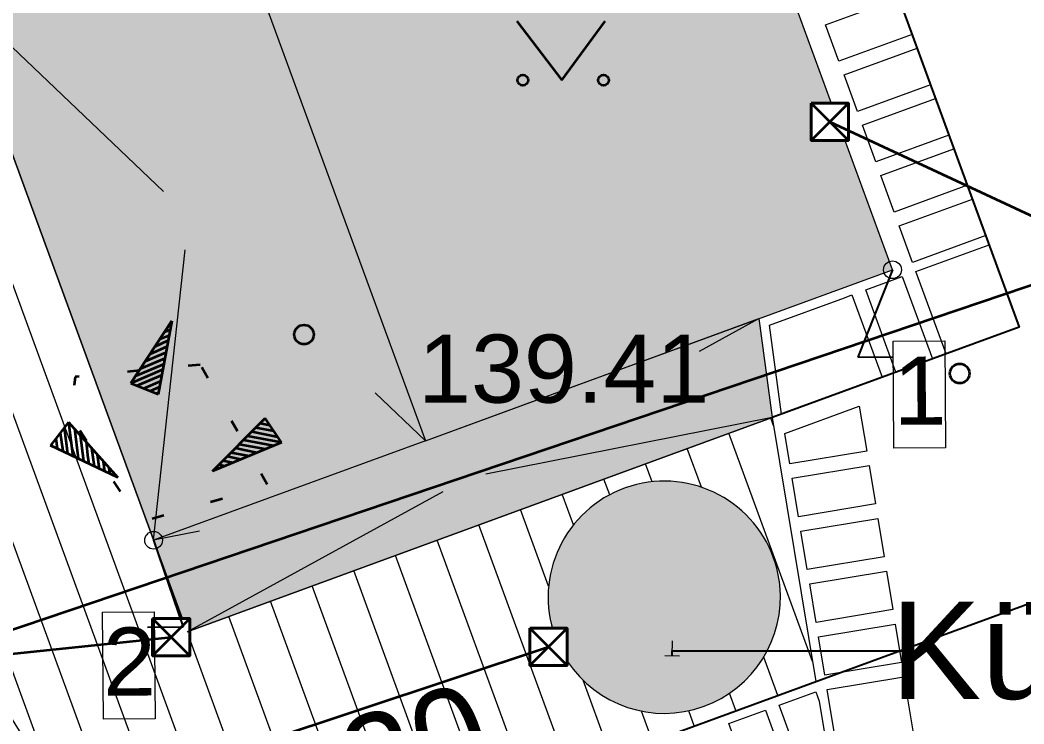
# Model space of a CAD drawing. Header units: millimetres. Extents: x 368386 to 996118, y -334862 to 250838.
# Drawn here: x 776129 to 786441, y -113424 to -106194 of the extents above; entities that cross this region are included whole.
import ezdxf

# ---------------------------------------------------------------- set-up
doc = ezdxf.new("R2010")
doc.units = ezdxf.units.MM
doc.header["$MEASUREMENT"] = 0
doc.set_wipeout_variables(frame=1)
for name, pattern in [('Katkoviiva', [6000, 3000, -3000]), ('KOLVIK', [625, 125, -500]), ('Wipeout_Contour', [1000, 0, -1000])]:
    doc.linetypes.add(name, pattern=pattern)
for name, color, linetype, lineweight in [('_ASENDIPLAAN_Pen_No__1', 7, 'Continuous', 13), ('New_2D Drafting - General_Pen_No__1', 7, 'Continuous', 13), ('New__ASENDIPLAAN_Pen_No__1', 7, 'Continuous', 13), ('New__ASENDIPLAAN_Pen_No__101', 252, 'Continuous', 13), ('New_HALJASTUS#1_Pen_No__7', 7, 'Continuous', 35), ('New_KANAL_ELEMENDID_Pen_No__7', 7, 'Continuous', 35), ('New_korgus-EH2000#1_Pen_No__1', 7, 'Continuous', 13), ('New_korgus-EH2000#1_Pen_No__7', 7, 'Continuous', 35), ('New_Sade_rek_Pen_No__84', 114, 'Continuous', 35)]:
    doc.layers.add(name, color=color, linetype=linetype, lineweight=lineweight)
doc.layers.add('_uusvertikaal', color=5, linetype='Continuous')
doc.layers.add('New_KANAL_ELEMENDID', color=7, linetype='Continuous')
doc.layers.add('New_2D Drafting - General_Pen_No__105', color=7, linetype='Continuous', lineweight=13, true_color=0xcae6ff)
doc.layers.add('New_RELJEEF_Pen_No__34', color=7, linetype='Continuous', lineweight=35, true_color=0xbd8b17)
doc.styles.add('GENERATED_STYLE_1', font='arial.ttf')
doc.linetypes.add('Sade1', pattern='A,0,[5,TRN_EP_AS-4-01_V01_Asendiplaan1.Shx,S=13.49206349206349,R=0,X=0,Y=0],-2600,0', length=2600)
doc.dimstyles.new('GENERATED_STYLE__2', dxfattribs={"dimtxt": 0.18, "dimasz": 152, "dimexe": 0.18, "dimexo": 0.0625, "dimgap": 0, "dimtad": 0, "dimtih": 1, "dimtoh": 1, "dimdec": 4, "dimzin": 0, "dimdsep": 46, "dimcen": 0.09, "dimadec": 0, "dimazin": 0, "dimtfac": 1, "dimtdec": 4, "dimtmove": 0, "dimatfit": 3, "dimldrblk": 'ARROWHEAD_0', "dimfxl": 1, "dimtolj": 1, "dimtzin": 0, "dimarcsym": 0})
doc.dimstyles.new('GENERATED_STYLE__3', dxfattribs={"dimtxt": 0.18, "dimasz": 364.8, "dimexe": 0.18, "dimexo": 0.0625, "dimgap": 0, "dimtad": 0, "dimtih": 1, "dimtoh": 1, "dimdec": 4, "dimzin": 0, "dimdsep": 46, "dimcen": 0.09, "dimadec": 0, "dimazin": 0, "dimtfac": 1, "dimtdec": 4, "dimtmove": 0, "dimatfit": 3, "dimldrblk": 'ARROWHEAD_1', "dimfxl": 1, "dimtolj": 1, "dimtzin": 0, "dimarcsym": 0})

# ---------------------------------------------------------------- blocks, each defined once
blk = doc.blocks.new('ARROWHEAD_0')
at = {"color": 0, "linetype": 'Continuous', "lineweight": 0}
for p, q in [((0, 0), (-1, 0)), ((0, -0.5), (0, 0.5))]:
    blk.add_line(p, q, dxfattribs=at)
blk = doc.blocks.new('ARROWHEAD_1')
at = {"color": 0, "linetype": 'Continuous', "lineweight": 0}
blk.add_line((0, 0), (-1, 0), dxfattribs=at)
blk.add_circle((0, 0), 0.25, dxfattribs=at)

msp = doc.modelspace()

# ---------------------------------------------------------------- hatches: boundary and pattern name
at = {"layer": 'New_2D Drafting - General_Pen_No__105', "linetype": 'Continuous', "lineweight": 13, "true_color": 0xcae6ff}
msp.add_hatch(color=254, dxfattribs=at).paths.add_polyline_path([(783869.7476740469, -111721.1899866295, 0.9999999999999997), (781623.1830728371, -112523.2600048446, 0.0599555899640497), (781750.4009111881, -112778.3101978391, 0.7851663409812334), (783932.82217312, -111999.1406781342, 0.05995558996405283)])
at = {"layer": 'New__ASENDIPLAAN_Pen_No__101', "linetype": 'Continuous', "lineweight": 13}
for points in [[(762239.0754608883, -81717.8073883311), (759611.2902526327, -87345.1423710473), (771498.7633813295, -92895.52809366302), (772187.9367185284, -93217.31034374949), (772005.8375157724, -93611.02457804781), (776372.9910122907, -105539.1490006911), (778222.9025688719, -104861.8549487247), (780292.6031712887, -110514.8841639626), (781662.7510877745, -110013.2423255468), (785091.104721607, -108758.0452778976), (783999.186293351, -105775.6589518863), (783017.96607535, -103095.6256405611), (783130.6510432892, -103054.3691497121), (779943.5871292617, -94349.4553874816), (783838.9499405967, -92923.27580814679), (784244.6823102512, -92054.40906088245), (779597.3865885144, -89879.39129515957), (777888.9866799245, -89086.5065368821), (777960.7616976176, -88927.05737923353), (777182.1131716396, -88562.8314138184), (774880.2353886385, -87486.08930257098), (774828.5836810434, -87596.69704159074), (770479.4059251536, -85565.77290522489)], [(783718.6851109391, -109260.5188344312), (783855.683524185, -110275.2764226526), (777844.2656786232, -112476.191129196), (770992.4465544535, -93762.71221928744), (760952.1495277428, -89074.22774211716), (761375.0248924212, -88168.64854912083), (772187.9367185284, -93217.31034374949), (772005.8375157723, -93611.02457804765), (776372.9910122914, -105539.149000691), (778222.9025688719, -104861.8549487247), (780292.6031712887, -110514.8841639626)]]:
    msp.add_hatch(color=252, dxfattribs=at).paths.add_polyline_path(points)
h = msp.add_hatch(dxfattribs=at)
h.set_pattern_fill('PLANK_FLOOR_0001', color=252, style=0, pattern_type=2)
h.set_pattern_definition([(110.1098773622387, (774188.1907812111, -102490.8311472864), (428.1999571678416, 156.7826415182308), [])])
h.paths.add_polyline_path([(784303.7183656937, -112986.5140845607), (777374.6996792578, -115523.3830097773), (771531.1257003155, -106061.1537153328), (769929.1617953255, -93266.1936327635), (770992.4465544535, -93762.71221928744), (777844.2656786232, -112476.191129196), (783855.6835249587, -110275.2764273341)])
h.paths.add_polyline_path([(781623.1830728371, -112523.2600048446, 0.05995558996404948), (781750.4009111881, -112778.3101978391, 0.7851663409812424), (783932.82217312, -111999.1406781342, 0.05995558996405274), (783869.7476740469, -111721.1899866295, 0.9999999999999997)], flags=0)

# ---------------------------------------------------------------- linework, layer by layer
at = {"layer": '_ASENDIPLAAN_Pen_No__1', "color": 7, "linetype": 'Continuous', "lineweight": 13, "flags": 128}
msp.add_lwpolyline([(785097.0120469853, -109491.9167588605), (785628.1958382266, -109487.6409754679), (785637.0501221786, -110587.6153396036), (785105.8663309374, -110591.8911229961)], close=True, dxfattribs=at)
at = {"layer": 'New_2D Drafting - General_Pen_No__1', "color": 7, "linetype": 'Continuous', "lineweight": 13, "flags": 128}
msp.add_lwpolyline([(783869.7476740469, -111721.1899866295, 0.9999999999999997), (781623.1830728371, -112523.2600048446, 0.0599555899640497), (781750.4009111881, -112778.3101978391, 0.7851663409812334), (783932.82217312, -111999.1406781342, 0.05995558996405283)], format="xyb", close=True, dxfattribs=at)
at = {"layer": 'New__ASENDIPLAAN_Pen_No__1', "color": 7, "linetype": 'Katkoviiva', "lineweight": 13}
for p, q in [((777500.4631429479, -111537.2081549025), (778222.9025688719, -104861.8549487247)), ((775430.6458830787, -105884.1865356811), (780292.6031712887, -110514.8841639626)), ((783855.683524185, -110275.2764226526), (777500.4631429479, -111537.2081549025)), ((780292.6031712887, -110514.8841639626), (777500.4631429479, -111537.2081549025))]:
    msp.add_line(p, q, dxfattribs=at)
at = {"layer": 'New__ASENDIPLAAN_Pen_No__1', "color": 7, "linetype": 'Continuous', "lineweight": 13, "flags": 128}
for points in [[(762239.0754608883, -81717.8073883311), (759611.2902526327, -87345.1423710473), (771498.7633813295, -92895.52809366302), (772187.9367185284, -93217.31034374949), (772005.8375157724, -93611.02457804781), (776372.9910122907, -105539.1490006911), (778222.9025688719, -104861.8549487247), (780292.6031712887, -110514.8841639626), (781662.7510877745, -110013.2423255468), (785091.104721607, -108758.0452778976), (783999.186293351, -105775.6589518863), (783017.96607535, -103095.6256405611), (783130.6510432892, -103054.3691497121), (779943.5871292617, -94349.4553874816), (783838.9499405967, -92923.27580814679), (784244.6823102512, -92054.40906088245), (779597.3865885144, -89879.39129515957), (777888.9866799245, -89086.5065368821), (777960.7616976176, -88927.05737923353), (777182.1131716396, -88562.8314138184), (774880.2353886385, -87486.08930257098), (774828.5836810434, -87596.69704159074), (770479.4059251536, -85565.77290522489)], [(783718.6851109391, -109260.5188344312), (783855.683524185, -110275.2764226526), (777844.2656786232, -112476.191129196), (770992.4465544535, -93762.71221928744), (760952.1495277428, -89074.22774211716), (761375.0248924212, -88168.64854912083), (772187.9367185284, -93217.31034374949), (772005.8375157723, -93611.02457804765), (776372.9910122914, -105539.149000691), (778222.9025688719, -104861.8549487247), (780292.6031712887, -110514.8841639626)], [(784303.7183656937, -112986.5140845607), (777374.6996792578, -115523.3830097773), (771531.1257003155, -106061.1537153328), (769929.1617953255, -93266.1936327635), (770992.4465544535, -93762.71221928744), (777844.2656786232, -112476.191129196), (783855.6835249587, -110275.2764273341)], [(784403.8032026319, -106240.9007405159), (785155.0363220556, -105965.8574706816), (785292.5579569726, -106341.4740303932), (784541.324837549, -106616.5173002274)], [(784592.8954506429, -106757.3735101192), (785344.1285700664, -106482.3302402851), (785481.6502049835, -106857.9467999965), (784730.41708556, -107132.9900698306)], [(784781.9876986538, -107273.8462797225), (785533.2208180773, -106998.8030098881), (785670.7424529942, -107374.4195695997), (784919.5093335708, -107649.462839434)], [(784971.0799466645, -107790.3190493258), (785722.3130660884, -107515.2757794915), (785859.8347010053, -107890.892339203), (785108.6015815819, -108165.9356090373)], [(785160.1721946754, -108306.7918189291), (785911.4053140993, -108031.7485490948), (786048.926949016, -108407.3651088063), (785297.6938295926, -108682.4083786405)], [(785641.4979159733, -109621.4497754286), (785332.074238322, -108776.3125185684), (786083.3073577451, -108501.2692487343), (786392.7310353968, -109346.4065055947)], [(785125.0251463699, -109810.5420234394), (784815.6014687188, -108965.4047665792), (785191.2180284302, -108827.8831316621), (785500.6417060816, -109673.0203885226)], [(784597.7747699164, -109045.1560048667), (784674.7452622821, -109016.9753804049), (784984.1689357262, -109862.1126368086), (784721.0733506901, -109958.4378344538), (783951.8379572624, -110240.0721361216), (783828.5393764888, -109326.7903065345)], [(783985.0257156147, -110440.9045090151), (784749.6159847067, -110160.9708851541), (784825.7604112098, -110621.7512034509), (784036.4648293854, -110752.1831186883)], [(784060.9208134924, -110900.1760402803), (784850.2163953169, -110769.7441250429), (784915.4323529357, -111164.3919159546), (784126.1367711112, -111294.8238311921)], [(784150.5927552183, -111442.816752784), (784939.8883370425, -111312.3848375467), (785005.1042946612, -111707.0326284586), (784215.8087128368, -111837.4645436959)], [(784240.2646969439, -111985.4574652876), (785029.5602787681, -111855.0255500505), (785094.776236387, -112249.6733409622), (784305.4806545626, -112380.1052561997)], [(784329.9366386696, -112528.0981777916), (785119.2322204941, -112397.6662625541), (785184.4481781126, -112792.314053466), (784395.1525962882, -112922.7459687033)], [(785208.9041686694, -112940.3069764242), (785313.8079747029, -113575.1218569899), (784549.2177126445, -113855.0554857383), (784419.6085797481, -113070.73889335)], [(783926.2458509427, -113231.2068066709), (784301.8624097389, -113093.685168241), (784337.5249507676, -113191.0912297201), (784453.0632753778, -113890.2597698153), (784201.2891278022, -113982.4399242634)], [(783785.3896417238, -113282.777416588), (784060.4329115575, -114034.0105360117), (783684.8163518461, -114171.5321709286), (783409.7730820122, -113420.2990515049)]]:
    msp.add_lwpolyline(points, close=True, dxfattribs=at)
msp.add_lwpolyline([(781623.1830728371, -112523.2600048446, 0.05995558996404948), (781750.4009111881, -112778.3101978391, 0.7851663409812424), (783932.82217312, -111999.1406781342, 0.05995558996405274), (783869.7476740469, -111721.1899866295, 0.9999999999999997)], format="xyb", close=True, dxfattribs=at)
at = {"layer": 'New_HALJASTUS#1_Pen_No__7', "color": 7, "linetype": 'Continuous', "lineweight": 35}
for p, q in [((781231.340897091, -106203.9983547414), (781694.7456767627, -106810.7046396593)), ((781694.7456767627, -106810.7046396593), (782140.3271956912, -106203.9983547414))]:
    msp.add_line(p, q, dxfattribs=at)
for centre in [(781293.7223098085, -106810.7046396593), (782122.503934948, -106810.7046396593)]:
    msp.add_circle(centre, 55.00591521184057, dxfattribs=at)
at = {"layer": 'New_korgus-EH2000#1_Pen_No__7', "color": 7, "linetype": 'Continuous', "lineweight": 35}
for centre in [(779045.6257091679, -109424.0518282289), (785781.6257092014, -109824.0518286015)]:
    msp.add_circle(centre, 99.99999997671694, dxfattribs=at)
at = {"layer": 'New_RELJEEF_Pen_No__34', "color": 42, "linetype": 'Continuous', "lineweight": 35, "true_color": 0xbd8b17}
for p, q in [((777267.5921407605, -109921.6056564013), (777687.592140686, -109281.6056558053)), ((777687.592140686, -109281.6056558053), (777547.5921407884, -110036.6056556935)), ((777662.5921407791, -109321.6056558425), (777682.5921407978, -109311.605656066)), ((777612.5921407326, -109396.6056560288), (777672.5921407884, -109371.6056556563)), ((777517.5921407605, -109546.6056564013), (777647.5921407652, -109486.6056558798)), ((777562.592140686, -109471.605656215), (777662.5921407791, -109431.6056561778)), ((777467.5921407139, -109621.6056556563), (777637.5921407558, -109546.6056564013)), ((777542.5921407838, -109641.6056561405), (777627.5921407465, -109606.6056559915)), ((777367.5921407372, -109771.6056560288), (777617.5921407372, -109666.6056555817)), ((777417.5921407838, -109696.6056558425), (777542.5921407838, -109641.6056561405)), ((777267.5921407605, -109921.6056564013), (777592.5921407139, -109781.6056558053)), ((777317.5921406907, -109846.605656215), (777602.5921407233, -109726.6056561033)), ((777267.5921407605, -109921.6056564013), (777547.5921407884, -110036.6056556935)), ((777267.5921407605, -109921.6056564013), (777267.642140792, -109921.6056564013)), ((777332.5921407046, -109946.6056558425), (777582.5921407046, -109841.6056563268)), ((777397.5921407652, -109976.6056561033), (777572.5921406953, -109901.605655917)), ((777467.5921407139, -110001.6056555445), (777562.592140686, -109961.6056564386)), ((777532.5921407745, -110026.605655917), (777547.5921407884, -110021.6056560288)), ((776626.1439448532, -110322.4365939508), (776441.1439447973, -110562.4365941743)), ((776626.1439448532, -110322.4365939508), (777131.1439448579, -110892.4365942488)), ((776626.1439448532, -110322.4365939508), (776626.1939448847, -110322.4365939508)), ((776626.1439448532, -110322.4365939508), (776671.1439447787, -110672.4365935783)), ((778105.4797637586, -110827.436593839), (778645.4797637959, -110282.4365939135)), ((778695.4797638424, -110357.4365940998), (778595.4797638657, -110337.4365936155)), ((778655.4797638052, -110297.4365935783), (778635.4797637865, -110297.4365935783)), ((778815.4797638378, -110532.4365939135), (778645.4797637959, -110282.4365939135)), ((776541.1439448905, -110432.4365942861), (776566.1439447973, -110617.4365938763)), ((776581.1439448113, -110377.4365936528), (776616.1439448439, -110647.436594137)), ((776686.1439447927, -110387.4365943606), (776726.1439448299, -110697.4365939508)), ((778775.4797638005, -110477.4365942116), (778510.4797637865, -110422.4365935783)), ((778735.4797637633, -110417.43659369), (778550.4797638238, -110382.436593541)), ((776451.1439448067, -110547.4365935783), (776456.1439448113, -110567.4365940625)), ((776496.1439448486, -110492.4365938763), (776511.1439448625, -110592.4365935037)), ((776746.1439448486, -110457.4365937273), (776781.1439448812, -110722.4365943233)), ((776806.143944788, -110522.436594137), (776821.143944802, -110662.4365938018)), ((778815.4797638378, -110532.4365939135), (778105.4797637586, -110827.436593839)), ((778730.4797637586, -110567.4365940625), (778425.4797638238, -110507.436593541)), ((778815.4797638378, -110532.4365939135), (778465.479763861, -110467.4365935037)), ((778815.4797638378, -110532.4365939135), (778815.5297638692, -110532.4365939135)), ((777131.1439448579, -110892.4365942488), (776441.1439447973, -110562.4365941743)), ((776861.1439448392, -110592.4365935037), (776891.1439448672, -110777.4365940253)), ((778480.4797637586, -110672.4365935783), (778295.4797638191, -110637.4365943606)), ((778430.4797638285, -110612.436593988), (778340.479763861, -110592.4365935037)), ((778645.4797637959, -110602.4365942116), (778380.4797637819, -110552.4365943978)), ((778565.4797638378, -110637.4365943606), (778430.4797638285, -110612.436593988)), ((776821.143944802, -110662.4365938018), (776836.143944816, -110752.4365936528)), ((776921.1439447787, -110657.4365939135), (776941.1439447973, -110802.4365943978)), ((776981.1439448346, -110727.4365942116), (776996.1439448486, -110827.436593839)), ((778315.4797638378, -110742.4365938763), (778210.4797638564, -110722.4365943233)), ((778395.4797637959, -110707.4365937273), (778255.4797637819, -110677.4365943978)), ((777041.1439448905, -110792.43659369), (777051.1439447834, -110857.4365940998)), ((778145.4797637959, -110812.4365941743), (778130.4797637819, -110807.4365942861)), ((778230.4797637586, -110777.4365940253), (778170.4797638191, -110762.4365943606)), ((777101.1439448299, -110862.436593988), (777106.1439448346, -110882.436593541))]:
    msp.add_line(p, q, dxfattribs=at)
at = {"layer": 'New_RELJEEF_Pen_No__34', "color": 42, "linetype": 'KOLVIK', "lineweight": 35, "true_color": 0xbd8b17, "flags": 128}
msp.add_lwpolyline([(777979.6257091763, -109734.0518278191), (776694.6257092601, -109859.0518278191), (776646.6257091921, -110266.0518284077), (777364.6257091856, -111348.0518278787), (778674.6257092415, -110975.0518282066)], close=True, dxfattribs=at)

# ---------------------------------------------------------------- texts
at = {"layer": '_ASENDIPLAAN_Pen_No__1', "color": 7, "linetype": 'Continuous', "lineweight": 13, "insert": (785098.2999311249, -109651.9115755091), "char_height": 700.0000000000002, "attachment_point": 1, "rotation": 0.4611945158958525, "style": 'GENERATED_STYLE_1'}
msp.add_mtext('\\A1;1', dxfattribs=at)
at = {"layer": '_uusvertikaal', "color": 5}
msp.add_text('+139.20', height=999.9999999999997, rotation=18.93834516777515, dxfattribs=at).set_placement((776452.9206023503, -115492.3795301759))
at = {"layer": 'New__ASENDIPLAAN_Pen_No__1', "color": 7, "linetype": 'Continuous', "lineweight": 13, "insert": (793222.7310844291, -112673.7067598997), "char_height": 1000, "attachment_point": 6, "style": 'GENERATED_STYLE_1'}
msp.add_mtext('\\A1;Kümblustünn', dxfattribs=at)
at = {"layer": 'New_korgus-EH2000#1_Pen_No__1', "color": 7, "linetype": 'Continuous', "lineweight": 13, "insert": (779945.6257091912, -109424.0518280799), "char_height": 700.0000000000001, "attachment_point": 1, "style": 'GENERATED_STYLE_1'}
msp.add_mtext('\\A1; 139.41 ', dxfattribs=at)

# ---------------------------------------------------------------- leaders
at = {"layer": '_ASENDIPLAAN_Pen_No__1', "color": 7, "linetype": 'Continuous', "lineweight": 13, "annotation_type": 0, "has_hookline": 1, "hookline_direction": 0, "text_width": 257.8444747612552, "horizontal_direction": (0.9999676040542188, 0.008049275872096, 0)}
msp.add_leader([(785091.104721607, -108758.0452778976), (784733.511749166, -109654.8479513473), (785098.2999311249, -109651.9115755091)], dimstyle='GENERATED_STYLE__3', dxfattribs=at)
at = {"layer": 'New__ASENDIPLAAN_Pen_No__1', "color": 7, "linetype": 'Continuous', "lineweight": 13, "annotation_type": 0, "has_hookline": 1, "hookline_direction": 0, "text_width": 7955.661664392907}
msp.add_leader([(782827.0928259215, -112723.1699745158), (782828.0252914833, -112673.7067598997), (785274.7310844291, -112673.7067598997)], dimstyle='GENERATED_STYLE__2', dxfattribs=at)

# ---------------------------------------------------------------- next in the draw order: wipeouts: each hides what was drawn before it
at = {"color": 254, "linetype": 'Wipeout_Contour', "lineweight": 0, "ltscale": 3166969.521985603}
msp.add_wipeout([(784254.2565973086, -107048.46203002431), (784254.2565973086, -107431.9170811335), (784637.7116491162, -107431.9170811335), (784637.7116491162, -107048.46203002431)], dxfattribs=at).dxf.layer = 'New_KANAL_ELEMENDID'
at = {"color": 254, "linetype": 'Wipeout_Contour', "lineweight": 0, "ltscale": 3143122.51609233}
msp.add_wipeout([(777489.3708661507, -112339.4652060355), (777489.3708661507, -112722.9202571447), (777872.8259179584, -112722.9202571447), (777872.8259179584, -112339.4652060355)], dxfattribs=at).dxf.layer = 'New_KANAL_ELEMENDID'
at = {"color": 254, "linetype": 'Wipeout_Contour', "lineweight": 0, "ltscale": 3158528.31952948}
msp.add_wipeout([(781366.3725868642, -112439.1781515563), (781366.3725868642, -112822.6332026655), (781749.8276386718, -112822.6332026655), (781749.8276386718, -112439.1781515563)], dxfattribs=at).dxf.layer = 'New_KANAL_ELEMENDID'

# ---------------------------------------------------------------- next in the draw order: linework, layer by layer
at = {"layer": '_ASENDIPLAAN_Pen_No__1', "color": 7, "linetype": 'Continuous', "lineweight": 13, "flags": 128}
msp.add_lwpolyline([(776975.1866770849, -112275.3554192578), (777506.3704683261, -112271.0796358654), (777515.224752278, -113371.0540000011), (776984.0409610368, -113375.3297833935)], close=True, dxfattribs=at)
at = {"layer": '_uusvertikaal', "color": 5}
msp.add_lwpolyline([(780077.5551931596, -82365.17900457258), (761303.7832302822, -80175.18294870653), (757406.1345846686, -88522.80027073984), (769108.3781441144, -93955.02042694786), (772052.7513949818, -117471.8673776865), (787306.4388784906, -111887.1508921787)], dxfattribs=at)
at = {"layer": '_uusvertikaal'}
msp.add_lwpolyline([(770479.4059251536, -85565.77290522489), (777827.5166796622, -87180.70467354919), (785789.2048881226, -90904.91845847658), (782290.5391696056, -98141.97895276675), (786392.7310353965, -109346.4065055947), (783855.6835248236, -110275.2764273835)], dxfattribs=at)
at = {"layer": 'New__ASENDIPLAAN_Pen_No__1', "color": 7, "linetype": 'Katkoviiva', "lineweight": 13}
msp.add_line((777844.2656786232, -112476.191129196), (783718.6851109391, -109260.5188344312), dxfattribs=at)
at = {"layer": 'New_KANAL_ELEMENDID_Pen_No__7', "color": 7, "linetype": 'Continuous', "lineweight": 35}
for p, q in [((784254.2565973086, -107048.4620300243), (784637.7116491162, -107048.4620300243)), ((784254.2565973086, -107431.9170811335), (784254.2565973086, -107048.4620300243)), ((784254.2565973086, -107048.4620300243), (784637.7116491162, -107431.9170811335)), ((784637.7116491162, -107048.4620300243), (784254.2565973086, -107431.9170811335)), ((784637.7116491162, -107048.4620300243), (784637.7116491162, -107431.9170811335)), ((784445.9841232124, -107240.1895555789), (784446.0341232439, -107240.1895555789)), ((784637.7116491162, -107431.9170811335), (784254.2565973086, -107431.9170811335)), ((777489.3708661507, -112339.4652060355), (777872.8259179584, -112339.4652060355)), ((777489.3708661507, -112722.9202571447), (777489.3708661507, -112339.4652060355)), ((777489.3708661507, -112339.4652060355), (777872.8259179584, -112722.9202571447)), ((777872.8259179584, -112339.4652060355), (777489.3708661507, -112722.9202571447)), ((777872.8259179584, -112339.4652060355), (777872.8259179584, -112722.9202571447)), ((781366.3725868642, -112439.1781515563), (781749.8276386718, -112439.1781515563)), ((781366.3725868642, -112822.6332026655), (781366.3725868642, -112439.1781515563)), ((781366.3725868642, -112439.1781515563), (781749.8276386718, -112822.6332026655)), ((781749.8276386718, -112439.1781515563), (781366.3725868642, -112822.6332026655)), ((781749.8276386718, -112439.1781515563), (781749.8276386718, -112822.6332026655)), ((777681.0983920546, -112531.1927315901), (777681.148392086, -112531.1927315901)), ((781558.100112768, -112630.9056771109), (781558.1501127995, -112630.9056771109)), ((777872.8259179584, -112722.9202571447), (777489.3708661507, -112722.9202571447)), ((781749.8276386718, -112822.6332026655), (781366.3725868642, -112822.6332026655))]:
    msp.add_line(p, q, dxfattribs=at)
at = {"layer": 'New_KANAL_ELEMENDID_Pen_No__7', "color": 7, "linetype": 'Continuous', "lineweight": 35, "flags": 128}
for points in [[(784254.2565973086, -107048.4620300243), (784254.2565973086, -107431.9170811335), (784637.7116491162, -107431.9170811335), (784637.7116491162, -107048.4620300243)], [(777489.3708661507, -112339.4652060355), (777489.3708661507, -112722.9202571447), (777872.8259179584, -112722.9202571447), (777872.8259179584, -112339.4652060355)], [(781366.3725868642, -112439.1781515563), (781366.3725868642, -112822.6332026655), (781749.8276386718, -112822.6332026655), (781749.8276386718, -112439.1781515563)]]:
    msp.add_lwpolyline(points, close=True, dxfattribs=at)
at = {"layer": 'New_Sade_rek_Pen_No__84', "color": 114, "linetype": 'Sade1', "lineweight": 35}
for points in [[(784445.9841232124, -107240.1895555789), (787402.7436832507, -108616.5926135267)], [(774985.8228910557, -112813.266658702), (787402.7436832507, -108616.5926135267)], [(774985.8228910557, -112813.266658702), (777681.0983920546, -112531.1927315901)], [(775676.1041459936, -114582.8314679796), (781558.100112768, -112630.9056771109)]]:
    msp.add_lwpolyline(points, dxfattribs=at)

# ---------------------------------------------------------------- next in the draw order: texts
at = {"layer": '_ASENDIPLAAN_Pen_No__1', "color": 7, "linetype": 'Continuous', "lineweight": 13, "insert": (776976.4745612245, -112435.3502359065), "char_height": 700.0000000000005, "attachment_point": 1, "rotation": 0.4611945158852166, "style": 'GENERATED_STYLE_1'}
msp.add_mtext('\\A1;2', dxfattribs=at)

# ---------------------------------------------------------------- next in the draw order: leaders
at = {"layer": '_ASENDIPLAAN_Pen_No__1', "color": 7, "linetype": 'Continuous', "lineweight": 13, "annotation_type": 0, "has_hookline": 1, "hookline_direction": 1, "text_width": 463.6425648021831, "horizontal_direction": (0.9999676040542205, 0.008049275871910375, 0)}
msp.add_leader([(777500.4631429479, -111537.2081549025), (777803.9477535794, -112428.6894601225), (777439.1595716204, -112431.6258359606)], dimstyle='GENERATED_STYLE__3', dxfattribs=at)

doc.saveas('drawing.dxf')
